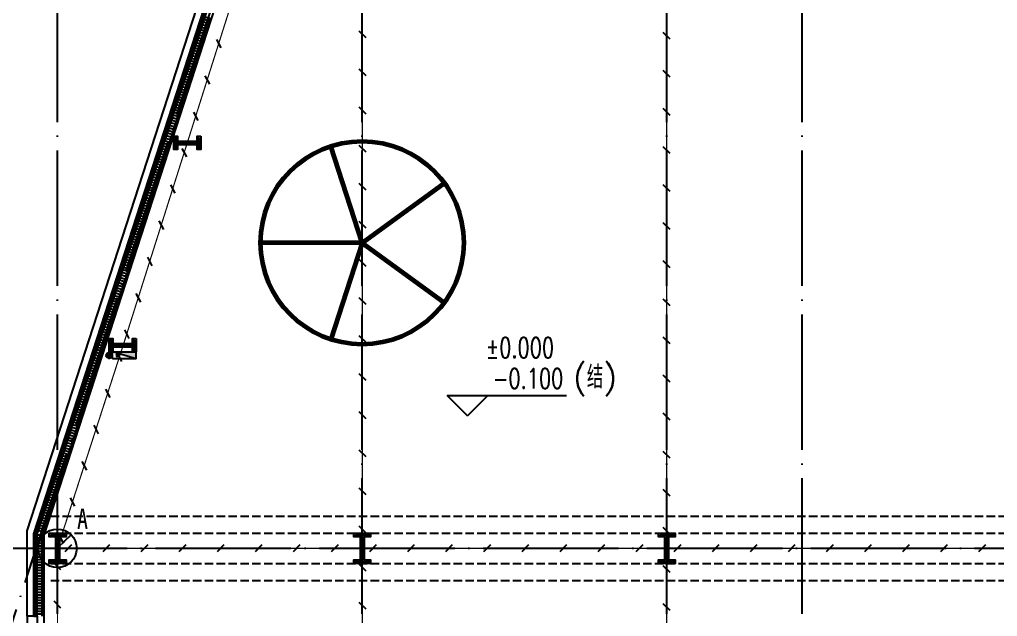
# Model space of a CAD drawing. Extents: x -1396510 to 1250330, y -1892470 to 1623980.
# Drawn here: x -313977 to -285085, y -1630485 to -1612857 of the extents above; entities that cross this region are included whole.
import ezdxf

# ---------------------------------------------------------------- set-up
doc = ezdxf.new("R2010")
doc.units = 0
doc.header["$LTSCALE"] = 1000
doc.header["$MEASUREMENT"] = 0
for name, pattern in [('CENTER2', [1.125, 0.75, -0.125, 0.125, -0.125]), ('DASH', [0.35, 0.25, -0.1]), ('DOTE', [2.42, 2, -0.2, 0.02, -0.2])]:
    doc.linetypes.add(name, pattern=pattern)
doc.layers.get('Defpoints').update_dxf_attribs({"color": 210})
for name, color, linetype in [('99平面图例外参$0$A-HATCH-2', 251, 'Continuous'), ('A-AXIS-DOTE', 14, 'DOTE'), ('A-HATCH-2', 251, 'Continuous'), ('A-LIN-V', 9, 'Continuous'), ('A-WINDOW', 140, 'Continuous'), ('AS-COLN', 6, 'Continuous'), ('AS-WALL', 40, 'Continuous'), ('LWIRE', 4, 'Continuous'), ('SB_ZF消火栓', 10, 'Continuous'), ('SB_ZF消火栓M', 10, 'Continuous'), ('SHTLN', 4, 'Continuous'), ('TEL_TEXT', 7, 'Continuous'), ('WIRE-接地', 4, 'Continuous'), ('WIRE-照明', 1, 'Continuous'), ('建-墙-幕', 4, 'Continuous'), ('建-标高', 3, 'Continuous')]:
    doc.layers.add(name, color=color, linetype=linetype)
doc.layers.add('A-云线2', color=3, linetype='Continuous', plot=False)
doc.layers.add('LG-ZF消防', color=1, linetype='Continuous', lineweight=60)
doc.styles.add('-宋体', font='', dxfattribs={"width": 0.8})
doc.styles.add('A-STANDARD', font='SIMPLEX', dxfattribs={"bigfont": 'GBCBIG'})
doc.styles.get("Standard").update_dxf_attribs({"font": 'gbenor.shx', "bigfont": 'gbcbig.shx'})
doc.styles.get('-宋体').set_extended_font_data('SimSun')

# ---------------------------------------------------------------- blocks, each defined once
blk = doc.blocks.new('4324324')
at = {"layer": 'A-HATCH-2', "color": 8, "linetype": 'DASH'}
for p, q in [((-313054, 567820), (-128854, 567820)), ((-313054, 567320), (-128854, 567320)), ((-313054, 566420), (-128854, 566420)), ((-313054, 565920), (-128854, 565920))]:
    blk.add_line(p, q, dxfattribs=at)
blk = doc.blocks.new('w4324324')
at = {"layer": 'A-HATCH-2', "color": 0, "lineweight": 60}
for q in [(-1694760, 686605), (-1697614, 684532), (-1691907, 684532), (-1696524, 681178), (-1692997, 681178)]:
    blk.add_line((-1694760, 683605), q, dxfattribs=at)
blk.add_circle((-1694760, 683605), 3000, dxfattribs=at)
blk = doc.blocks.new('342343')
at = {"layer": 'A-LIN-V', "color": 8}
blk.add_blockref('w4324324', (1048710, 103556), dxfattribs=at)
blk = doc.blocks.new('w42343243')
at = {"layer": 'A-HATCH-2', "color": 8}
blk.add_lwpolyline([(-165104, 621070), (-164604, 621070), (-164604, 620958), (-164800, 620958), (-164800, 620282), (-164604, 620282), (-164604, 620170), (-165104, 620170), (-165104, 620282), (-164908, 620282), (-164908, 620958), (-165104, 620958)], close=True, dxfattribs=at)
at = {"layer": 'AS-COLN', "color": 3}
blk.add_lwpolyline([(-165054, 621020), (-164654, 621020), (-164654, 621008), (-164850, 621008), (-164850, 620232), (-164654, 620232), (-164654, 620220), (-165054, 620220), (-165054, 620232), (-164858, 620232), (-164858, 621008), (-165054, 621008)], close=True, dxfattribs=at)
blk = doc.blocks.new('nt66')
at = {"layer": 'A-HATCH-2', "color": 8}
blk.add_lwpolyline([(-195840, 766870), (-195440, 766870), (-195440, 766758), (-195586, 766758), (-195586, 766182), (-195440, 766182), (-195440, 766070), (-195840, 766070), (-195840, 766182), (-195694, 766182), (-195694, 766758), (-195840, 766758)], close=True, dxfattribs=at)
at = {"layer": 'AS-COLN'}
blk.add_lwpolyline([(-195790, 766820), (-195490, 766820), (-195490, 766808), (-195636, 766808), (-195636, 766132), (-195490, 766132), (-195490, 766120), (-195790, 766120), (-195790, 766132), (-195644, 766132), (-195644, 766808), (-195790, 766808)], close=True, dxfattribs=at)
blk = doc.blocks.new('42343')
at = {"rotation": 270}
for p in [(-1075488, 383206), (-1077402, 377230)]:
    blk.add_blockref('nt66', p, dxfattribs=at)
at = {"layer": 'A-WINDOW'}
for p in [(-148000, -53750), (-139000, -53750), (-130000, -53750)]:
    blk.add_blockref('w42343243', p, dxfattribs=at)
blk = doc.blocks.new('A$C5D961328')
at = {"layer": 'SB_ZF消火栓'}
blk.add_hatch(color=256, dxfattribs=at).paths.add_polyline_path([(0, 40), (700, 40), (700, 240)])
for p, q in [((700, 240), (0, 240)), ((0, 240), (0, 40)), ((700, 240), (0, 40)), ((0, 40), (700, 40)), ((700, 240), (700, 40))]:
    blk.add_line(p, q, dxfattribs=at)
at = {"layer": 'SB_ZF消火栓', "color": 1}
blk.add_circle((140, 140), 32.5, dxfattribs=at)
blk = doc.blocks.new('we42342343234')
at = {"layer": 'LG-ZF消防'}
blk.add_circle((-311332, 572570), 50, dxfattribs=at)
at = {"layer": 'SB_ZF消火栓M', "xscale": -1, "rotation": 180}
blk.add_blockref('A$C5D961328', (-311232, 572710), dxfattribs=at)
blk = doc.blocks.new('99平面图例外参$0$$LinePat$填挖边坡')
at = {"color": 0}
for p, q in [((0, 0), (0, -1500)), ((300, 0), (300, -600))]:
    blk.add_line(p, q, dxfattribs=at)
at = {"layer": 'Defpoints', "color": 0}
blk.add_point((600, 0), dxfattribs=at)
blk = doc.blocks.new('世赫3#厂房一层0821')
at = {"layer": 'A-AXIS-DOTE', "color": 8, "ltscale": 2}
for p, q in [((0, -79980), (0, 6235)), ((9000, -79980), (9000, 5504)), ((18000, -79980), (18000, 5504)), ((22000, -79980), (22000, 5500)), ((190814.2, -53850), (-5155.8, -53850))]:
    blk.add_line(p, q, dxfattribs=at)
blk.add_lwpolyline([(-2450.9, -59462.8), (19193, 7244.4)], dxfattribs=at)
at = {"layer": 'A-LIN-V'}
for p, q in [((-400, -53465.8), (13400.4, -10932.7)), ((-400, -72000.1), (-400, -53465.8))]:
    blk.add_line(p, q, dxfattribs=at)
blk.add_lwpolyline([(-900, -55850), (-900, -53336.7), (12923.4, -10777.9), (13195.4, -10866.3)], dxfattribs=at)
at = {"layer": 'AS-WALL'}
for p, q in [((-900, -55850), (-900, -72500.1)), ((-600, -55850), (-900, -55850)), ((-600, -55850), (-600, -72200.1))]:
    blk.add_line(p, q, dxfattribs=at)
at = {"layer": '建-墙-幕'}
for p, q in [((-700, -53418.4), (4989.1, -35884.6)), ((-666.7, -53423.6), (5020.8, -35894.9)), ((-633.3, -53428.9), (5052.5, -35905.1)), ((-600, -53434.2), (5084.2, -35915.4)), ((-700, -55850), (-700, -53418.4)), ((-666.7, -55850), (-666.7, -53423.6)), ((-633.3, -55850), (-633.3, -53428.9)), ((-600, -55850), (-600, -53434.2)), ((-700, -55850), (-600, -55850))]:
    blk.add_line(p, q, dxfattribs=at)
at = {"layer": '建-标高', "color": 8}
for p, q in [((12113.6, -49940), (11513.6, -49340)), ((11513.6, -49340), (15033.6, -49340)), ((12113.6, -49940), (12713.6, -49340))]:
    blk.add_line(p, q, dxfattribs=at)
at = {"layer": '99平面图例外参$0$A-HATCH-2', "color": 203, "yscale": 0.1333333333333333, "zscale": 0.1333333333333333}
for p, xscale, rotation in [((4472.2, -38449.7), 0.1335601097542633, 252.0237134181383), ((4496.9, -38373.4), 0.1335601097542633, 252.0237134181383), ((4521.6, -38297.2), 0.1335601097542633, 252.0237134181383), ((4546.4, -38221), 0.1335601097542633, 252.0237134181383), ((4373.2, -38754.6), 0.1335601097542633, 252.0237134181383), ((4398, -38678.3), 0.1335601097542633, 252.0237134181383), ((4422.7, -38602.1), 0.1335601097542633, 252.0237134181383), ((4447.4, -38525.9), 0.1335601097542633, 252.0237134181383), ((4274.3, -39059.4), 0.1335601097542633, 252.0237134181383), ((4299.1, -38983.2), 0.1335601097542633, 252.0237134181383), ((4323.8, -38907), 0.1335601097542633, 252.0237134181383), ((4348.5, -38830.8), 0.1335601097542633, 252.0237134181383), ((4200.1, -39288.1), 0.1335601097542633, 252.0237134181383), ((4224.9, -39211.9), 0.1335601097542633, 252.0237134181383), ((4249.6, -39135.7), 0.1335601097542633, 252.0237134181383), ((4101.2, -39593), 0.1335601097542633, 252.0237134181383), ((4125.9, -39516.8), 0.1335601097542633, 252.0237134181383), ((4150.7, -39440.6), 0.1335601097542633, 252.0237134181383), ((4175.4, -39364.3), 0.1335601097542633, 252.0237134181383), ((4002.3, -39897.9), 0.1335601097542633, 252.0237134181383), ((4027, -39821.7), 0.1335601097542633, 252.0237134181383), ((4051.7, -39745.5), 0.1335601097542633, 252.0237134181383), ((4076.5, -39669.2), 0.1335601097542633, 252.0237134181383), ((3903.3, -40202.8), 0.1335601097542633, 252.0237134181383), ((3928.1, -40126.6), 0.1335601097542633, 252.0237134181383), ((3952.8, -40050.4), 0.1335601097542633, 252.0237134181383), ((3977.5, -39974.1), 0.1335601097542633, 252.0237134181383), ((3804.4, -40507.7), 0.1335601097542633, 252.0237134181383), ((3829.1, -40431.5), 0.1335601097542633, 252.0237134181383), ((3853.9, -40355.3), 0.1335601097542633, 252.0237134181383), ((3878.6, -40279), 0.1335601097542633, 252.0237134181383), ((3730.2, -40736.4), 0.1335601097542633, 252.0237134181383), ((3755, -40660.2), 0.1335601097542633, 252.0237134181383), ((3779.7, -40583.9), 0.1335601097542633, 252.0237134181383), ((3631.3, -41041.3), 0.1335601097542633, 252.0237134181383), ((3656, -40965.1), 0.1335601097542633, 252.0237134181383), ((3680.8, -40888.8), 0.1335601097542633, 252.0237134181383), ((3705.5, -40812.6), 0.1335601097542633, 252.0237134181383), ((3532.4, -41346.2), 0.1335601097542633, 252.0237134181383), ((3557.1, -41270), 0.1335601097542633, 252.0237134181383), ((3581.8, -41193.7), 0.1335601097542633, 252.0237134181383), ((3606.6, -41117.5), 0.1335601097542633, 252.0237134181383), ((3433.4, -41651.1), 0.1335601097542633, 252.0237134181383), ((3458.2, -41574.8), 0.1335601097542633, 252.0237134181383), ((3482.9, -41498.6), 0.1335601097542633, 252.0237134181383), ((3507.6, -41422.4), 0.1335601097542633, 252.0237134181383), ((3359.2, -41879.7), 0.1335601097542633, 252.0237134181383), ((3384, -41803.5), 0.1335601097542633, 252.0237134181383), ((3408.7, -41727.3), 0.1335601097542633, 252.0237134181383), ((3260.3, -42184.6), 0.1335601097542633, 252.0237134181383), ((3285, -42108.4), 0.1335601097542633, 252.0237134181383), ((3309.8, -42032.2), 0.1335601097542633, 252.0237134181383), ((3334.5, -41956), 0.1335601097542633, 252.0237134181383), ((3161.4, -42489.5), 0.1335601097542633, 252.0237134181383), ((3186.1, -42413.3), 0.1335601097542633, 252.0237134181383), ((3210.9, -42337.1), 0.1335601097542633, 252.0237134181383), ((3235.6, -42260.9), 0.1335601097542633, 252.0237134181383), ((3062.5, -42794.4), 0.1335601097542633, 252.0237134181383), ((3087.2, -42718.2), 0.1335601097542633, 252.0237134181383), ((3111.9, -42642), 0.1335601097542633, 252.0237134181383), ((3136.7, -42565.8), 0.1335601097542633, 252.0237134181383), ((2963.5, -43099.3), 0.1335601097542633, 252.0237134181383), ((2988.3, -43023.1), 0.1335601097542633, 252.0237134181383), ((3013, -42946.9), 0.1335601097542633, 252.0237134181383), ((3037.7, -42870.7), 0.1335601097542633, 252.0237134181383), ((2889.3, -43328), 0.1335601097542633, 252.0237134181383), ((2914.1, -43251.8), 0.1335601097542633, 252.0237134181383), ((2938.8, -43175.6), 0.1335601097542633, 252.0237134181383), ((2790.4, -43632.9), 0.1335601097542633, 252.0237134181383), ((2815.1, -43556.7), 0.1335601097542633, 252.0237134181383), ((2839.9, -43480.5), 0.1335601097542633, 252.0237134181383), ((2864.6, -43404.2), 0.1335601097542633, 252.0237134181383), ((2691.5, -43937.8), 0.1335601097542633, 252.0237134181383), ((2716.2, -43861.6), 0.1335601097542633, 252.0237134181383), ((2740.9, -43785.3), 0.1335601097542633, 252.0237134181383), ((2765.7, -43709.1), 0.1335601097542633, 252.0237134181383), ((2592.6, -44242.7), 0.1335601097542633, 252.0237134181383), ((2617.3, -44166.5), 0.1335601097542633, 252.0237134181383), ((2642, -44090.2), 0.1335601097542633, 252.0237134181383), ((2666.8, -44014), 0.1335601097542633, 252.0237134181383), ((2493.6, -44547.6), 0.1335601097542633, 252.0237134181383), ((2518.4, -44471.4), 0.1335601097542633, 252.0237134181383), ((2543.1, -44395.1), 0.1335601097542633, 252.0237134181383), ((2567.8, -44318.9), 0.1335601097542633, 252.0237134181383), ((2419.4, -44776.3), 0.1335601097542633, 252.0237134181383), ((2444.2, -44700), 0.1335601097542633, 252.0237134181383), ((2468.9, -44623.8), 0.1335601097542633, 252.0237134181383), ((2320.5, -45081.2), 0.1335601097542633, 252.0237134181383), ((2345.2, -45004.9), 0.1335601097542633, 252.0237134181383), ((2370, -44928.7), 0.1335601097542633, 252.0237134181383), ((2394.7, -44852.5), 0.1335601097542633, 252.0237134181383), ((2221.6, -45386.1), 0.1335601097542633, 252.0237134181383), ((2246.3, -45309.8), 0.1335601097542633, 252.0237134181383), ((2271, -45233.6), 0.1335601097542633, 252.0237134181383), ((2295.8, -45157.4), 0.1335601097542633, 252.0237134181383), ((2122.6, -45691), 0.1335601097542633, 252.0237134181383), ((2147.4, -45614.7), 0.1335601097542633, 252.0237134181383), ((2172.1, -45538.5), 0.1335601097542633, 252.0237134181383), ((2196.8, -45462.3), 0.1335601097542633, 252.0237134181383), ((2023.7, -45995.8), 0.1335601097542633, 252.0237134181383), ((2048.5, -45919.6), 0.1335601097542633, 252.0237134181383), ((2073.2, -45843.4), 0.1335601097542633, 252.0237134181383), ((2097.9, -45767.2), 0.1335601097542633, 252.0237134181383), ((1949.5, -46224.5), 0.1335601097542633, 252.0237134181383), ((1974.3, -46148.3), 0.1335601097542633, 252.0237134181383), ((1999, -46072.1), 0.1335601097542633, 252.0237134181383), ((1850.6, -46529.4), 0.1335601097542633, 252.0237134181383), ((1875.3, -46453.2), 0.1335601097542633, 252.0237134181383), ((1900.1, -46377), 0.1335601097542633, 252.0237134181383), ((1924.8, -46300.7), 0.1335601097542633, 252.0237134181383), ((1751.7, -46834.3), 0.1335601097542633, 252.0237134181383), ((1776.4, -46758.1), 0.1335601097542633, 252.0237134181383), ((1801.1, -46681.9), 0.1335601097542633, 252.0237134181383), ((1825.9, -46605.6), 0.1335601097542633, 252.0237134181383), ((1652.7, -47139.2), 0.1335601097542633, 252.0237134181383), ((1677.5, -47063), 0.1335601097542633, 252.0237134181383), ((1702.2, -46986.8), 0.1335601097542633, 252.0237134181383), ((1726.9, -46910.5), 0.1335601097542633, 252.0237134181383), ((1553.8, -47444.1), 0.1335601097542633, 252.0237134181383), ((1578.5, -47367.9), 0.1335601097542633, 252.0237134181383), ((1603.3, -47291.7), 0.1335601097542633, 252.0237134181383), ((1628, -47215.4), 0.1335601097542633, 252.0237134181383), ((1479.6, -47672.8), 0.1335601097542633, 252.0237134181383), ((1504.4, -47596.6), 0.1335601097542633, 252.0237134181383), ((1529.1, -47520.3), 0.1335601097542633, 252.0237134181383), ((1380.7, -47977.7), 0.1335601097542633, 252.0237134181383), ((1405.4, -47901.5), 0.1335601097542633, 252.0237134181383), ((1430.2, -47825.2), 0.1335601097542633, 252.0237134181383), ((1454.9, -47749), 0.1335601097542633, 252.0237134181383), ((1281.8, -48282.6), 0.1335601097542633, 252.0237134181383), ((1306.5, -48206.3), 0.1335601097542633, 252.0237134181383), ((1331.2, -48130.1), 0.1335601097542633, 252.0237134181383), ((1356, -48053.9), 0.1335601097542633, 252.0237134181383), ((1182.8, -48587.5), 0.1335601097542633, 252.0237134181383), ((1207.6, -48511.2), 0.1335601097542633, 252.0237134181383), ((1232.3, -48435), 0.1335601097542633, 252.0237134181383), ((1257, -48358.8), 0.1335601097542633, 252.0237134181383), ((1108.6, -48816.1), 0.1335601097542633, 252.0237134181383), ((1133.4, -48739.9), 0.1335601097542633, 252.0237134181383), ((1158.1, -48663.7), 0.1335601097542633, 252.0237134181383), ((1009.7, -49121), 0.1335601097542633, 252.0237134181383), ((1034.4, -49044.8), 0.1335601097542633, 252.0237134181383), ((1059.2, -48968.6), 0.1335601097542633, 252.0237134181383), ((1083.9, -48892.4), 0.1335601097542633, 252.0237134181383), ((910.8, -49425.9), 0.1335601097542633, 252.0237134181383), ((935.5, -49349.7), 0.1335601097542633, 252.0237134181383), ((960.3, -49273.5), 0.1335601097542633, 252.0237134181383), ((985, -49197.3), 0.1335601097542633, 252.0237134181383), ((811.9, -49730.8), 0.1335601097542633, 252.0237134181383), ((836.6, -49654.6), 0.1335601097542633, 252.0237134181383), ((861.3, -49578.4), 0.1335601097542633, 252.0237134181383), ((886.1, -49502.2), 0.1335601097542633, 252.0237134181383), ((712.9, -50035.7), 0.1335601097542633, 252.0237134181383), ((737.7, -49959.5), 0.1335601097542633, 252.0237134181383), ((762.4, -49883.3), 0.1335601097542633, 252.0237134181383), ((787.1, -49807.1), 0.1335601097542633, 252.0237134181383), ((638.7, -50264.4), 0.1335601097542633, 252.0237134181383), ((663.5, -50188.2), 0.1335601097542633, 252.0237134181383), ((688.2, -50112), 0.1335601097542633, 252.0237134181383), ((539.8, -50569.3), 0.1335601097542633, 252.0237134181383), ((564.5, -50493.1), 0.1335601097542633, 252.0237134181383), ((589.3, -50416.9), 0.1335601097542633, 252.0237134181383), ((614, -50340.6), 0.1335601097542633, 252.0237134181383), ((440.9, -50874.2), 0.1335601097542633, 252.0237134181383), ((465.6, -50798), 0.1335601097542633, 252.0237134181383), ((490.3, -50721.7), 0.1335601097542633, 252.0237134181383), ((515.1, -50645.5), 0.1335601097542633, 252.0237134181383), ((342, -51179.1), 0.1335601097542633, 252.0237134181383), ((366.7, -51102.9), 0.1335601097542633, 252.0237134181383), ((391.4, -51026.6), 0.1335601097542633, 252.0237134181383), ((416.2, -50950.4), 0.1335601097542633, 252.0237134181383), ((243, -51484), 0.1335601097542633, 252.0237134181383), ((267.8, -51407.8), 0.1335601097542633, 252.0237134181383), ((292.5, -51331.5), 0.1335601097542633, 252.0237134181383), ((317.2, -51255.3), 0.1335601097542633, 252.0237134181383), ((168.8, -51712.7), 0.1335601097542633, 252.0237134181383), ((193.6, -51636.4), 0.1335601097542633, 252.0237134181383), ((218.3, -51560.2), 0.1335601097542633, 252.0237134181383), ((69.9, -52017.6), 0.1335601097542633, 252.0237134181383), ((94.6, -51941.3), 0.1335601097542633, 252.0237134181383), ((119.4, -51865.1), 0.1335601097542633, 252.0237134181383), ((144.1, -51788.9), 0.1335601097542633, 252.0237134181383), ((-29, -52322.5), 0.1335601097542633, 252.0237134181383), ((-4.3, -52246.2), 0.1335601097542633, 252.0237134181383), ((20.4, -52170), 0.1335601097542633, 252.0237134181383), ((45.2, -52093.8), 0.1335601097542633, 252.0237134181383), ((-127.9, -52627.4), 0.1335601097542633, 252.0237134181383), ((-103.2, -52551.1), 0.1335601097542633, 252.0237134181383), ((-78.5, -52474.9), 0.1335601097542633, 252.0237134181383), ((-53.8, -52398.7), 0.1335601097542633, 252.0237134181383), ((-226.9, -52932.2), 0.1335601097542633, 252.0237134181383), ((-202.1, -52856), 0.1335601097542633, 252.0237134181383), ((-177.4, -52779.8), 0.1335601097542633, 252.0237134181383), ((-152.7, -52703.6), 0.1335601097542633, 252.0237134181383), ((-301.1, -53160.9), 0.1335601097542633, 252.0237134181383), ((-276.3, -53084.7), 0.1335601097542633, 252.0237134181383), ((-251.6, -53008.5), 0.1335601097542633, 252.0237134181383), ((-375.3, -53389.6), 0.1335601097542633, 252.0237134181383), ((-350.5, -53313.4), 0.1335601097542633, 252.0237134181383), ((-325.8, -53237.1), 0.1335601097542633, 252.0237134181383), ((-400, -53465.8), 0.1337246376890766, 270.0000000008202), ((-400, -53546.1), 0.1337246376890766, 270.0000000008202), ((-400, -53626.3), 0.1337246376890766, 270.0000000008202), ((-400, -53706.5), 0.1337246376890766, 270.0000000008202), ((-400, -53786.8), 0.1337246376890766, 270.0000000008202), ((-400, -53867), 0.1337246376890766, 270.0000000008202), ((-400, -53947.2), 0.1337246376890766, 270.0000000008202), ((-400, -54027.5), 0.1337246376890766, 270.0000000008202), ((-400, -54107.7), 0.1337246376890766, 270.0000000008202), ((-400, -54187.9), 0.1337246376890766, 270.0000000008202), ((-400, -54268.2), 0.1337246376890766, 270.0000000008202), ((-400, -54348.4), 0.1337246376890766, 270.0000000008202), ((-400, -54428.6), 0.1337246376890766, 270.0000000008202), ((-400, -54508.9), 0.1337246376890766, 270.0000000008202), ((-400, -54589.1), 0.1337246376890766, 270.0000000008202), ((-400, -54669.3), 0.1337246376890766, 270.0000000008202), ((-400, -54749.6), 0.1337246376890766, 270.0000000008202), ((-400, -54829.8), 0.1337246376890766, 270.0000000008202), ((-400, -54910), 0.1337246376890766, 270.0000000008202), ((-400, -54990.3), 0.1337246376890766, 270.0000000008202), ((-400, -55070.5), 0.1337246376890766, 270.0000000008202), ((-400, -55150.7), 0.1337246376890766, 270.0000000008202), ((-400, -55231), 0.1337246376890766, 270.0000000008202), ((-400, -55311.2), 0.1337246376890766, 270.0000000008202), ((-400, -55391.5), 0.1337246376890766, 270.0000000008202), ((-400, -55471.7), 0.1337246376890766, 270.0000000008202), ((-400, -55551.9), 0.1337246376890766, 270.0000000008202), ((-400, -55632.2), 0.1337246376890766, 270.0000000008202), ((-400, -55712.4), 0.1337246376890766, 270.0000000008202), ((-400, -55792.6), 0.1337246376890766, 270.0000000008202)]:
    blk.add_blockref('99平面图例外参$0$$LinePat$填挖边坡', p, dxfattribs=dict(at, xscale=xscale, rotation=rotation))
at = {"layer": 'A-LIN-V', "color": 8, "rotation": 90}
blk.add_blockref('342343', (796160.7, 601225), dxfattribs=at)
at = {"layer": 'A-WINDOW'}
for name in ['42343', '4324324']:
    blk.add_blockref(name, (312854.2, -620720), dxfattribs=at)
at = {"layer": 'SB_ZF消火栓'}
blk.add_blockref('we42342343234', (312854.2, -620720), dxfattribs=at)
at = {"layer": '建-标高', "color": 7, "style": 'A-STANDARD', "width": 0.705882}
for s, p in [('%%P0.000', (12653.6, -48220)), ('-0.100', (12853.6, -49130))]:
    blk.add_text(s, height=595, dxfattribs=at).set_placement(p)
at = {"layer": '建-标高', "color": 7, "style": 'A-STANDARD'}
blk.add_text('(结)', height=675.18, dxfattribs=at).set_placement((15233.6, -49130))
blk = doc.blocks.new('$TelecSys$00000008')
blk.add_line((0.4, 0.4), (-0.4, -0.4))
blk = doc.blocks.new('$TelecSys$00000078')
for p, q in [((1.15, 1.15), (0.55, 0.55)), ((0.104, 0.104), (0.104, 0.104)), ((-0.104, -0.104), (-0.104, -0.104))]:
    blk.add_line(p, q)
at = {"const_width": 0.142}
blk.add_lwpolyline([(-0.071, 0, 1), (0.071, 0, 1)], format="xyb", close=True, dxfattribs=at)
blk.add_solid([(0.62, 0.48), (0.48, 0.62), (0.1, 0.1)])
at = {"width": 0.8, "flags": 9}
blk.add_attdef('A', (0, 0), '', height=0.00002, dxfattribs=at)

msp = doc.modelspace()

# ---------------------------------------------------------------- linework, layer by layer
at = {"layer": 'WIRE-接地', "linetype": 'CENTER2', "const_width": 35}
for points in [[(-294858.2, -1574624), (-294858.2, -1646424)], [(-310932.2, -1622528), (-297104.2, -1578870)], [(-303850.2, -1646424), (-303850.2, -1610524)], [(-312858.2, -1628474), (-310932.2, -1622528)], [(-312858.2, -1628474), (-314358.2, -1628474)], [(-312858.2, -1628474), (-128850.2, -1628474)], [(-312858.2, -1628474), (-312858.2, -1646424)]]:
    msp.add_lwpolyline(points, dxfattribs=at)
at = {"layer": 'WIRE-照明', "color": 6, "linetype": 'Continuous'}
msp.add_circle((-312858.2, -1628474), 569.2, dxfattribs=at)

# ---------------------------------------------------------------- block references
at = {"layer": 'A-云线2'}
msp.add_blockref('世赫3#厂房一层0821', (-312854.2, -1574624), dxfattribs=at)
at = {"layer": 'LWIRE', "xscale": 350, "yscale": 350, "zscale": 350}
msp.add_blockref('$TelecSys$00000078', (-312858.2, -1628474), dxfattribs=at)
at = {"layer": 'SHTLN', "xscale": 250, "yscale": 250, "zscale": 250}
for p, rotation in [((-303850.2, -1613286.5), 89.99999999999982), ((-294858.2, -1613336.5), 269.9999999999998), ((-308094.5, -1613568.8), 72.42520938681947), ((-303850.2, -1614411.5), 89.99999999999982), ((-294858.2, -1614461.5), 269.9999999999998), ((-308434.2, -1614641.3), 72.42520938681947), ((-308773.9, -1615713.8), 72.42520938681947), ((-303850.2, -1615536.5), 89.99999999999982), ((-294858.2, -1615586.5), 269.9999999999998), ((-309113.6, -1616786.3), 72.42520938681947), ((-303850.2, -1616661.5), 89.99999999999982), ((-294858.2, -1616711.5), 269.9999999999998), ((-309453.3, -1617858.8), 72.42520938681947), ((-303850.2, -1617786.5), 89.99999999999982), ((-294858.2, -1617836.5), 269.9999999999998), ((-309793, -1618931.3), 72.42520938681947), ((-303850.2, -1618911.5), 89.99999999999982), ((-294858.2, -1618961.5), 269.9999999999998), ((-310132.7, -1620003.8), 72.42520938681947), ((-303850.2, -1620036.5), 89.99999999999982), ((-294858.2, -1620086.5), 269.9999999999998), ((-310472.4, -1621076.3), 72.42520938681947), ((-303850.2, -1621161.5), 89.99999999999982), ((-294858.2, -1621211.5), 269.9999999999998), ((-310812.1, -1622148.7), 72.42520938681947), ((-303850.2, -1622286.5), 89.99999999999982), ((-294858.2, -1622336.5), 269.9999999999998), ((-311028.5, -1622825.3), 72.05202238266014), ((-303850.2, -1623411.5), 89.99999999999982), ((-294858.2, -1623461.5), 269.9999999999998), ((-311375.2, -1623895.6), 72.05202238266014), ((-303850.2, -1624536.5), 89.99999999999982), ((-294858.2, -1624586.5), 269.9999999999998), ((-311721.8, -1624965.8), 72.05202238266014), ((-303850.2, -1625661.5), 89.99999999999982), ((-294858.2, -1625711.5), 269.9999999999998), ((-312068.5, -1626036.1), 72.05202238266014), ((-303850.2, -1626786.5), 89.99999999999982), ((-294858.2, -1626836.5), 269.9999999999998), ((-312415.2, -1627106.3), 72.05202238266014), ((-312761.9, -1628176.6), 72.05202238266014), ((-303850.2, -1627911.5), 89.99999999999982), ((-294858.2, -1627961.5), 269.9999999999998), ((-312541.7, -1628474), 359.9999999999998), ((-311416.7, -1628474), 359.9999999999998), ((-310291.7, -1628474), 359.9999999999998), ((-309166.7, -1628474), 359.9999999999998), ((-308041.7, -1628474), 359.9999999999998), ((-306916.7, -1628474), 359.9999999999998), ((-305791.7, -1628474), 359.9999999999998), ((-304666.7, -1628474), 359.9999999999998), ((-303541.7, -1628474), 359.9999999999998), ((-302416.7, -1628474), 359.9999999999998), ((-301291.7, -1628474), 359.9999999999998), ((-300166.7, -1628474), 359.9999999999998), ((-299041.7, -1628474), 359.9999999999998), ((-297916.7, -1628474), 359.9999999999998), ((-296791.7, -1628474), 359.9999999999998), ((-295666.7, -1628474), 359.9999999999998), ((-294541.7, -1628474), 359.9999999999998), ((-293416.7, -1628474), 359.9999999999998), ((-292291.7, -1628474), 359.9999999999998), ((-291166.7, -1628474), 359.9999999999998), ((-290041.7, -1628474), 359.9999999999998), ((-288916.7, -1628474), 359.9999999999998), ((-287791.7, -1628474), 359.9999999999998), ((-286666.7, -1628474), 359.9999999999998), ((-285541.7, -1628474), 359.9999999999998), ((-312858.2, -1629011.5), 270), ((-303850.2, -1629036.5), 89.99999999999982), ((-294858.2, -1629086.5), 269.9999999999998), ((-312858.2, -1630136.5), 270), ((-303850.2, -1630161.5), 89.99999999999982), ((-294858.2, -1630211.5), 269.9999999999998)]:
    msp.add_blockref('$TelecSys$00000008', p, dxfattribs=dict(at, rotation=rotation))

# ---------------------------------------------------------------- texts
at = {"layer": 'TEL_TEXT', "style": '-宋体', "width": 0.8}
msp.add_text('A', height=600, dxfattribs=at).set_placement((-312280.2, -1627905))

doc.saveas('drawing.dxf')
